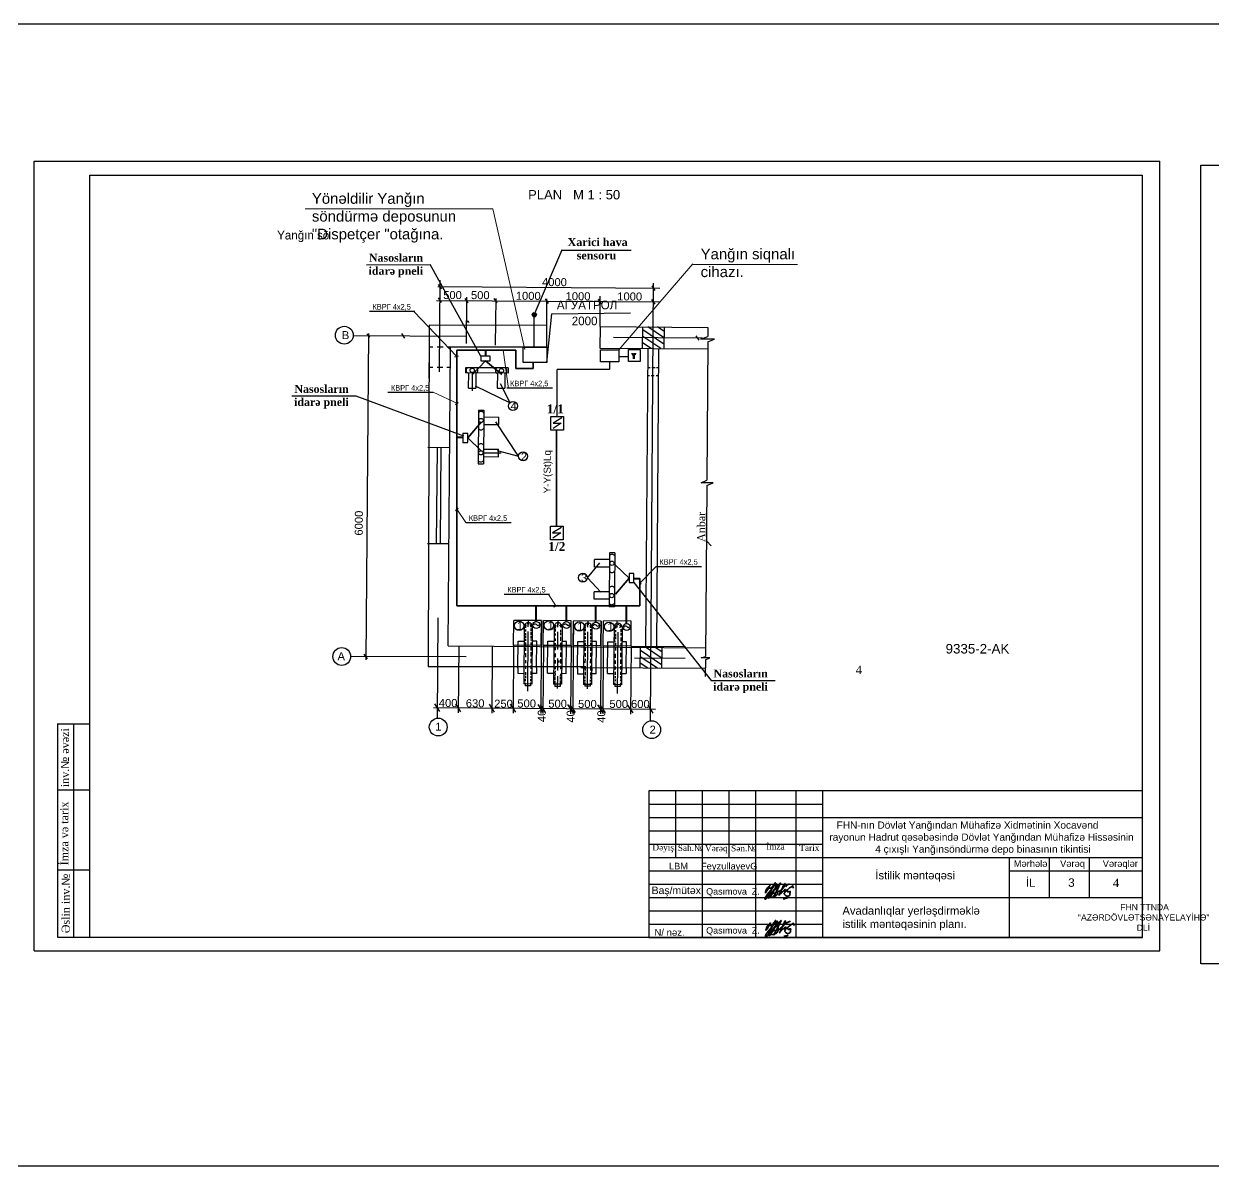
# Model space of a CAD drawing. Header units: metres. Extents: x -25557 to 456644, y -223636 to -32152.
# Drawn here: x 256261 to 300836, y -223636 to -180829 of the extents above; entities that cross this region are included whole.
import ezdxf

# ---------------------------------------------------------------- set-up
doc = ezdxf.new("R2010")
doc.units = ezdxf.units.M
doc.header["$LTSCALE"] = 0.5
doc.linetypes.add('ACAD_ISO02W100', pattern=[15, 12, -3])
doc.linetypes.add('DUZ', pattern=[0])
for name, color, linetype, lineweight in [('33', 7, 'Continuous', 35), ('LLLLLLLL', 7, 'Continuous', 30), ('ştamp', 5, 'Continuous', 18), ('окна', 140, 'Continuous', 9), ('перегородка', 130, 'Continuous', 20), ('размер2_Ном._пера__1', 7, 'Continuous', 15), ('Слой1', 7, 'Continuous', 13)]:
    doc.layers.add(name, color=color, linetype=linetype, lineweight=lineweight)
for name, color, linetype in [('divarlar', 7, 'Continuous'), ('ramka', 7, 'Continuous'), ('Trees', 92, 'Continuous'), ('vereq01', 7, 'Continuous'), ('yer  alti  tel  kabeli', 7, 'Continuous'), ('yol', 7, 'Continuous')]:
    doc.layers.add(name, color=color, linetype=linetype)
doc.styles.add('Arial', font='arial.ttf', dxfattribs={"height": 200})
doc.styles.add('ARİAL', font='arial.ttf')
doc.styles.add('eeee', font='az97l01.TTF')
doc.styles.get("Standard").update_dxf_attribs({"font": 'arial.ttf', "height": 1})
doc.styles.add('Standart', font='times.ttf')
doc.styles.add('Times New  Roman', font='times.ttf')
doc.styles.add('стиль1', font='A3TI(LA).TTF', dxfattribs={"height": 300})

# ---------------------------------------------------------------- blocks, each defined once
blk = doc.blocks.new('_Oblique')
at = {"color": 0, "linetype": 'ByBlock', "lineweight": -2}
blk.add_line((-0.5, -0.5), (0.5, 0.5), dxfattribs=at)
blk = doc.blocks.new('imza')
at = {"layer": 'Trees', "color": 7, "lineweight": 35}
for points in [[(119720, 323671), (66422, 219944), (42890, 182637), (19967, 146297), (15300, 146297), (15300, 151548), (15300, 160199), (18817, 172635), (28167, 199489), (43494, 233005), (60112, 260506), (74006, 275754), (81247, 279703), (86499, 279703), (90251, 274776), (101934, 255493), (109353, 251051), (121336, 249109), (137421, 252022), (148648, 258819), (157824, 266372), (205102, 327179), (234949, 372477), (188278, 301645), (182164, 285472), (71039, 58567), (49297, 29796), (22297, 5315), (11999, 1421), (4890, 2720), (2153, 6441), (2153, 12680), (2153, 20998), (5657, 28003), (37175, 81506), (58069, 109161), (93158, 155604), (168836, 244492), (249359, 331849), (257092, 340239), (267608, 348560), (272179, 348560), (274632, 345775), (272513, 338421), (268929, 325976), (203932, 193993), (142303, 85970), (130681, 66803), (114116, 45299), (98340, 31119), (92665, 28851), (87444, 28851), (85288, 32367), (85288, 37925), (85288, 44958), (87785, 51878), (98000, 70822), (130411, 121776), (153236, 150731), (232390, 243285), (351751, 368187), (356609, 368187), (280335, 206621), (181882, 35886)], [(167136, 278349), (194691, 296062), (213990, 303970), (238885, 310721), (256638, 315535), (272291, 315535), (283870, 315535), (288695, 311333), (297931, 303288), (300852, 289924), (297572, 276036), (281361, 255206), (258010, 238040), (218752, 224087), (197993, 207372), (191226, 198858), (222154, 216298), (234032, 222996), (254203, 236686), (270940, 233782), (279104, 227565), (287462, 209110), (290183, 197066), (291281, 179704), (287836, 144642), (284270, 127093), (277886, 112915), (266529, 99357), (254031, 84436), (238452, 74448), (220952, 63228), (199475, 53640), (184462, 48973), (168676, 47383), (150237, 48242), (133752, 50038), (116228, 54219), (101027, 60416), (87626, 70611), (80826, 85804), (80826, 97798), (84626, 110592), (93027, 117788), (105628, 122386), (113861, 125390), (128629, 127783), (143203, 130145), (188423, 137473), (208420, 139584), (232323, 144536), (242885, 146724), (260979, 152750), (281350, 158414), (316662, 175080), (344127, 193380), (371539, 214476), (399090, 240115), (422514, 265598), (436403, 289010), (444708, 307514), (452855, 329232), (455833, 342579), (455833, 353795), (452179, 358621), (448393, 355754), (443175, 347926), (431148, 330820), (423464, 312790), (405582, 278084), (392800, 247509), (381371, 219323), (369936, 198963), (352731, 165608), (342564, 145896), (333386, 122755), (325788, 103596), (321219, 92074), (324285, 92074), (330880, 103244), (341696, 116427), (359107, 132905), (379155, 154789), (397358, 170872), (414305, 185281), (429715, 200550), (445524, 211968), (458145, 219271), (463857, 219271), (463857, 215022), (459473, 201745), (451237, 188202), (444707, 177465), (442469, 169480), (442469, 163240), (447517, 167090), (517041, 225315), (556686, 256394), (599532, 284291), (618334, 296532), (632144, 301800), (636726, 301800), (633761, 294931), (629347, 284702), (625366, 275480), (627697, 269475), (631605, 266781), (640634, 266781), (650741, 263010), (657067, 260650)], [(477209, 278739), (480314, 298392), (480314, 310116), (498253, 322873), (528957, 335286), (545658, 341551), (552098, 343967), (556652, 343967), (560453, 339788)], [(416076, 13564), (441715, 13213), (458574, 18127), (480976, 24657), (502998, 31077), (509500, 40944)], [(500295, 211291), (469701, 179690), (457620, 165559), (446670, 148138), (439881, 137337), (439881, 129823), (442153, 119815), (447100, 108759), (453312, 100716), (460795, 93379), (470068, 84285), (481124, 79974), (493395, 75189), (506395, 73483), (520532, 74529), (530621, 75973), (540432, 81089), (553371, 90326), (561192, 100700), (567337, 108853), (567337, 120783), (567337, 134994), (570340, 155600), (574321, 172086), (574321, 178197), (570767, 179902), (567354, 179902), (555552, 175781), (528326, 166273), (516876, 164269), (512184, 166685), (510620, 173223), (510620, 181607), (510620, 198280), (510620, 206239), (505354, 208939), (497818, 204818), (489111, 199738)]]:
    blk.add_lwpolyline(points, dxfattribs=at)

msp = doc.modelspace()

# ---------------------------------------------------------------- hatches: boundary and pattern name
at = {"lineweight": 30}
msp.add_hatch(color=0, dxfattribs=at).paths.add_polyline_path([(275314, -191730, 1), (275473, -191730, 1)])

# ---------------------------------------------------------------- linework, layer by layer
at = {"color": 7, "lineweight": 25}
for p, q in [((258732, -215071), (258732, -186496)), ((258732, -186496), (298171, -186496)), ((298171, -186496), (298171, -215071)), ((272848, -192810), (272859, -191070)), ((281696, -192603), (278364, -192582)), ((274486, -195026), (274130, -194319)), ((274804, -197032), (273953, -195746)), ((298182, -215070), (258732, -215070))]:
    msp.add_line(p, q, dxfattribs=at)
at = {"color": 7, "lineweight": 18}
for p, q in [((273838, -187767), (266808, -187767)), ((275037, -193034), (273838, -187767))]:
    msp.add_line(p, q, dxfattribs=at)
for p, q in [((275394, -191730), (276427, -189322)), ((269213, -191597), (270915, -191597)), ((269904, -194637), (271605, -194637)), ((274367, -194470), (276069, -194470)), ((272822, -199515), (274523, -199515)), ((279964, -201159), (281665, -201159)), ((274264, -202199), (275965, -202199))]:
    msp.add_line(p, q)
at = {"color": 0, "lineweight": 25}
for p, q in [((279017, -189325), (276394, -189325)), ((269104, -189855), (271499, -189852)), ((273389, -193280), (271492, -189845)), ((266310, -194769), (268705, -194767)), ((268705, -194767), (272734, -196263)), ((279121, -201768), (282019, -205434)), ((282019, -205434), (284415, -205431))]:
    msp.add_line(p, q, dxfattribs=at)
at = {"lineweight": 20}
for p, q in [((272491, -193295), (270886, -191618)), ((274429, -194499), (274230, -193056)), ((271605, -194637), (272520, -195053)), ((272495, -199021), (272822, -199515)), ((279964, -201159), (279356, -201778)), ((276200, -202640), (275937, -202220))]:
    msp.add_line(p, q, dxfattribs=at)
at = {"lineweight": 30}
for p, q in [((272417, -193313), (272552, -193274)), ((272445, -195090), (272543, -195009)), ((272443, -199060), (272541, -198979)), ((281859, -200211), (282017, -200391)), ((279320, -201755), (279399, -201818)), ((276128, -202677), (276282, -202615))]:
    msp.add_line(p, q, dxfattribs=at)
at = {"color": 0, "lineweight": 40}
for p, q in [((273577, -193284), (273577, -193055)), ((272721, -196335), (272492, -196335)), ((279117, -201609), (279347, -201609))]:
    msp.add_line(p, q, dxfattribs=at)
at = {"color": 7, "lineweight": 30}
msp.add_line((278577, -193290), (278914, -193290), dxfattribs=at)
at = {"lineweight": 53}
msp.add_line((279122, -193383), (279122, -193234), dxfattribs=at)
at = {"color": 0, "lineweight": 35}
for p, q in [((273566, -193459), (273083, -193968)), ((274174, -193971), (273566, -193459)), ((273408, -195738), (272896, -196346)), ((272896, -196346), (273405, -196829)), ((278943, -201598), (278434, -201116)), ((278431, -202207), (278943, -201598))]:
    msp.add_line(p, q, dxfattribs=at)
at = {"color": 1, "lineweight": 25}
for p, q in [((273303, -195304), (273501, -195305)), ((278408, -200653), (278211, -200652))]:
    msp.add_line(p, q, dxfattribs=at)
at = {"color": 0, "lineweight": 30, "ltscale": 30}
for p, q in [((276421, -195596), (276094, -195793)), ((276094, -195793), (276400, -195793)), ((276400, -195793), (276102, -195993)), ((276407, -199705), (276080, -199902)), ((276080, -199902), (276386, -199902)), ((276386, -199902), (276089, -200103))]:
    msp.add_line(p, q, dxfattribs=at)
at = {"color": 7, "lineweight": 35}
msp.add_line((276231, -196048), (276231, -199629), dxfattribs=at)
at = {"lineweight": 40}
for p, q in [((275463, -203229), (275463, -202636)), ((276595, -203229), (276595, -202636)), ((277703, -203254), (277703, -202640)), ((278851, -203305), (278851, -202640))]:
    msp.add_line(p, q, dxfattribs=at)
at = {"linetype": 'Continuous', "lineweight": 25}
for p, q in [((271781, -203084), (271754, -206849)), ((272561, -204142), (272543, -206647)), ((273810, -204151), (273805, -206659)), ((274612, -204115), (274599, -206664)), ((275653, -204121), (275640, -206674)), ((275732, -204120), (275713, -206671)), ((276771, -204129), (276752, -206680)), ((276851, -204131), (276837, -206681)), ((277892, -204138), (277873, -206689)), ((277979, -204138), (277966, -206689)), ((279019, -204146), (279001, -206701))]:
    msp.add_line(p, q, dxfattribs=at)
at = {"color": 7, "lineweight": 25, "ltscale": 1500}
for p, q in [((274613, -204114), (274620, -203184)), ((275660, -203192), (274620, -203184)), ((275660, -203192), (275653, -204121)), ((275653, -204121), (275660, -203192)), ((275731, -204122), (275738, -203192)), ((276778, -203200), (275738, -203192)), ((276771, -204130), (276778, -203200)), ((276852, -204130), (276859, -203200)), ((277899, -203208), (276859, -203200)), ((277899, -203208), (277892, -204138)), ((277892, -204138), (277899, -203208)), ((277979, -204138), (277986, -203206)), ((279026, -203213), (277986, -203206)), ((279019, -204146), (279026, -203213)), ((276858, -203315), (276852, -204129)), ((275653, -204121), (274613, -204114)), ((274776, -204969), (274783, -203958)), ((274783, -203958), (275015, -203960)), ((275483, -203963), (275315, -203962)), ((275475, -204957), (275483, -203963)), ((276771, -204130), (275731, -204122)), ((275887, -205163), (275896, -203967)), ((275896, -203966), (276128, -203968)), ((276595, -203971), (276428, -203970)), ((276587, -205168), (276595, -203972)), ((277892, -204138), (276852, -204130)), ((277014, -204985), (277022, -203974)), ((277022, -203974), (277250, -203976)), ((277721, -203980), (277550, -203978)), ((277713, -205190), (277721, -203980)), ((279019, -204146), (277979, -204138)), ((278140, -205175), (278149, -203983)), ((278149, -203983), (278379, -203984)), ((278848, -203988), (278679, -203987)), ((278841, -204982), (278848, -203988)), ((274775, -204967), (274774, -205167)), ((275475, -204956), (275474, -205172)), ((277014, -204985), (277013, -205185)), ((277544, -204991), (277542, -205191)), ((278841, -204982), (278840, -205180)), ((274774, -205167), (275006, -205169)), ((275474, -205172), (275306, -205171)), ((275887, -205163), (276119, -205165)), ((276419, -205167), (276587, -205168)), ((277013, -205185), (277241, -205187)), ((277713, -205190), (277542, -205189)), ((278140, -205177), (278370, -205178)), ((278670, -205178), (278840, -205180))]:
    msp.add_line(p, q, dxfattribs=at)
at = {"color": 7, "linetype": 'Continuous', "lineweight": 25}
for p, q in [((275169, -203425), (275171, -203188)), ((276281, -203435), (276283, -203199)), ((277404, -203441), (277406, -203204)), ((278501, -203449), (278503, -203212)), ((275151, -205834), (275168, -203598)), ((276275, -204276), (276280, -203609)), ((277386, -205752), (277403, -203615)), ((278515, -205923), (278531, -203628)), ((276270, -205067), (276273, -204607)), ((276268, -205730), (276272, -205271))]:
    msp.add_line(p, q, dxfattribs=at)
at = {"color": 7, "linetype": 'Continuous', "lineweight": 25, "ltscale": 50}
for p, q in [((275019, -203415), (275003, -205567)), ((275067, -203660), (275067, -203734)), ((275068, -203526), (275068, -203600)), ((275069, -203416), (275069, -203468)), ((275268, -203627), (275267, -203733)), ((275269, -203492), (275268, -203588)), ((275269, -203417), (275269, -203443)), ((275319, -203417), (275303, -205569)), ((276132, -203426), (276116, -205577)), ((276180, -203671), (276179, -203745)), ((276181, -203501), (276180, -203597)), ((276182, -203426), (276181, -203478)), ((276381, -203538), (276380, -203612)), ((276380, -203637), (276380, -203733)), ((276382, -203427), (276382, -203453)), ((276432, -203428), (276416, -205579)), ((277254, -203431), (277239, -205585)), ((277303, -203647), (277303, -203721)), ((277304, -203432), (277304, -203484)), ((277304, -203518), (277304, -203592)), ((277503, -203643), (277502, -203739)), ((277504, -203509), (277503, -203605)), ((277505, -203433), (277504, -203459)), ((277554, -203434), (277538, -205587)), ((278383, -203440), (278367, -205592)), ((278431, -203685), (278431, -203759)), ((278432, -203551), (278432, -203625)), ((278433, -203440), (278433, -203492)), ((278602, -203441), (278602, -203467)), ((278632, -203651), (278631, -203747)), ((278633, -203517), (278632, -203613)), ((278683, -203442), (278667, -205595)), ((275065, -203892), (275065, -203952)), ((275066, -203768), (275066, -203856)), ((275067, -204015), (275066, -204139)), ((275266, -203895), (275265, -203941)), ((275267, -203776), (275266, -203858)), ((275268, -204009), (275267, -204113)), ((276179, -204039), (276178, -204131)), ((276180, -203864), (276179, -203955)), ((276378, -204025), (276377, -204149)), ((276379, -203806), (276378, -203951)), ((277300, -203941), (277300, -203969)), ((277302, -203784), (277301, -203876)), ((277302, -204022), (277301, -204125)), ((277503, -203783), (277502, -203882)), ((277502, -204031), (277502, -204136)), ((277504, -203937), (277504, -203971)), ((278377, -203823), (278377, -203947)), ((278429, -203949), (278429, -203977)), ((278431, -203792), (278430, -203884)), ((278431, -204030), (278430, -204134)), ((278631, -203820), (278630, -203965)), ((278631, -204039), (278635, -204140)), ((275062, -204415), (275061, -204557)), ((275064, -204195), (275063, -204330)), ((275262, -204380), (275261, -204534)), ((275264, -204190), (275263, -204314)), ((276174, -204426), (276173, -204568)), ((276180, -204172), (276179, -204296)), ((276375, -204390), (276374, -204545)), ((276385, -204174), (276384, -204297)), ((277296, -204408), (277295, -204550)), ((277299, -204203), (277298, -204326)), ((277497, -204396), (277496, -204550)), ((277499, -204210), (277498, -204320)), ((278425, -204440), (278424, -204582)), ((278431, -204186), (278430, -204310)), ((278626, -204404), (278625, -204559)), ((278629, -204187), (278628, -204310)), ((275058, -204882), (275057, -205000)), ((275060, -204669), (275059, -204786)), ((275259, -204871), (275258, -205001)), ((275260, -204624), (275259, -204788)), ((276171, -204893), (276170, -205010)), ((276172, -204679), (276172, -204797)), ((276316, -204691), (276315, -204765)), ((276371, -204882), (276370, -205011)), ((276373, -204634), (276372, -204798)), ((277294, -204626), (277293, -204768)), ((277294, -204898), (277293, -205016)), ((277295, -204946), (277294, -205064)), ((277493, -204627), (277492, -204782)), ((277494, -204887), (277493, -205017)), ((277495, -204901), (277494, -205065)), ((278422, -204907), (278421, -205024)), ((278423, -204693), (278422, -204811)), ((278622, -204896), (278621, -205026)), ((278624, -204648), (278623, -204812)), ((275055, -205388), (275055, -205455)), ((275058, -205270), (275057, -205345)), ((275059, -205121), (275058, -205232)), ((275255, -205390), (275255, -205456)), ((275258, -205269), (275257, -205349)), ((275259, -205098), (275258, -205218)), ((276164, -205444), (276163, -205546)), ((276166, -205310), (276166, -205412)), ((276169, -205075), (276168, -205156)), ((276169, -205176), (276168, -205288)), ((276367, -205439), (276366, -205540)), ((276368, -205298), (276367, -205400)), ((276369, -205182), (276368, -205274)), ((277290, -205406), (277290, -205472)), ((277293, -205288), (277293, -205363)), ((277295, -205116), (277294, -205237)), ((277491, -205408), (277490, -205474)), ((277493, -205287), (277493, -205367)), ((277496, -205142), (277495, -205254)), ((278419, -205397), (278418, -205464)), ((278421, -205280), (278421, -205354)), ((278423, -205109), (278423, -205221)), ((278620, -205399), (278619, -205466)), ((278619, -205399), (278619, -205466)), ((278622, -205279), (278621, -205359)), ((278623, -205107), (278622, -205228)), ((275303, -205569), (275003, -205567)), ((275052, -205535), (275051, -205632)), ((275253, -205634), (275051, -205632)), ((275052, -205520), (275052, -205563)), ((275253, -205517), (275252, -205573)), ((275253, -205561), (275253, -205634)), ((276416, -205579), (276116, -205577)), ((276165, -205557), (276164, -205657)), ((276366, -205659), (276164, -205657)), ((276366, -205559), (276366, -205659)), ((277538, -205587), (277239, -205585)), ((277287, -205585), (277287, -205650)), ((277488, -205651), (277287, -205650)), ((277289, -205517), (277288, -205584)), ((277489, -205528), (277488, -205651)), ((278667, -205595), (278367, -205592)), ((278416, -205525), (278415, -205591)), ((278415, -205593), (278415, -205658)), ((278617, -205659), (278415, -205658)), ((278618, -205527), (278617, -205593)), ((278617, -205594), (278617, -205659))]:
    msp.add_line(p, q, dxfattribs=at)
at = {"lineweight": 25}
for p, q in [((257532, -209546), (257532, -207046)), ((258732, -207069), (257532, -207069)), ((258132, -215071), (258132, -207046)), ((258732, -209546), (257532, -209546)), ((257532, -212546), (257532, -209546)), ((279688, -211069), (286188, -211069)), ((279688, -211569), (286188, -211569)), ((257532, -215071), (257532, -212546)), ((258732, -212546), (257532, -212546)), ((279688, -212569), (286188, -212569)), ((279688, -213069), (286188, -213069)), ((258732, -215071), (257532, -215071)), ((256656, -215571), (298833, -215571))]:
    msp.add_line(p, q, dxfattribs=at)
at = {"color": 0, "lineweight": 30}
for points in [[(274971, -192942), (275859, -192942), (275859, -193520), (274971, -193520)], [(273389, -193280), (273389, -193459), (273735, -193459), (273735, -193280)], [(272717, -196523), (272896, -196523), (272896, -196177), (272717, -196177)], [(279122, -201422), (278943, -201422), (278943, -201768), (279122, -201768)]]:
    msp.add_lwpolyline(points, close=True, dxfattribs=at)
at = {"lineweight": 30}
msp.add_lwpolyline([(278558, -193490), (277870, -193490), (277870, -193042), (278558, -193042)], close=True, dxfattribs=at)
at = {"color": 0, "lineweight": 30, "ltscale": 30}
for points in [[(278919, -193028), (279357, -193028), (279357, -193488), (278919, -193488)], [(276007, -195548), (276493, -195548), (276493, -196058), (276007, -196058)], [(275994, -199658), (276479, -199658), (276479, -200167), (275994, -200167)]]:
    msp.add_lwpolyline(points, close=True, dxfattribs=at)
at = {"color": 0, "lineweight": 30}
msp.add_circle((275394, -191730), 79.9, dxfattribs=at)
at = {"linetype": 'Continuous', "lineweight": 25}
for centre in [(274821, -203386), (275942, -203373), (277082, -203410), (278197, -203424)]:
    msp.add_circle(centre, 176, dxfattribs=at)
at = {"color": 5, "lineweight": 25}
msp.add_arc((272901, -192028), 45, 359.6336, 180.0225, dxfattribs=at)
at = {"lineweight": 53}
msp.add_arc((279122, -193187), 49.1, 165.7781, 22.5888, dxfattribs=at)
at = {"color": 7, "linetype": 'Continuous', "lineweight": 25, "ltscale": 50}
for centre, radius, start, end in [((275169, -203415), 150, 358.8105, 182.235), ((275169, -203416), 100, 141.5536, 177.8389), ((275169, -203416), 100, 69.3022, 112.2745), ((275169, -203416), 100, 359.229, 47.3447), ((276282, -203426), 150, 358.8105, 182.235), ((276282, -203427), 100, 141.5536, 177.8389), ((276282, -203427), 100, 69.3022, 112.2745), ((276282, -203427), 100, 359.229, 47.3447), ((277404, -203432), 150, 358.8105, 182.235), ((277404, -203433), 100, 141.5536, 177.8389), ((277404, -203433), 100, 69.3022, 112.2745), ((277404, -203433), 100, 359.229, 47.3447), ((278533, -203440), 150, 358.8105, 182.235), ((278533, -203441), 100, 141.5536, 177.8389), ((278533, -203441), 100, 69.3022, 112.2745), ((278533, -203441), 100, 359.229, 47.3447)]:
    msp.add_arc(centre, radius, start, end, dxfattribs=at)
at = {"color": 0, "lineweight": 30}
for points in [[(275561, -203347), (275554, -203366), (275535, -203418), (275478, -203303), (275363, -203329), (275363, -203367), (275363, -203368)], [(276694, -203347), (276687, -203366), (276667, -203418), (276610, -203303), (276495, -203329), (276496, -203367), (276496, -203368)], [(277802, -203372), (277794, -203391), (277775, -203442), (277718, -203328), (277603, -203354), (277603, -203392), (277603, -203393)], [(278949, -203423), (278942, -203442), (278923, -203494), (278866, -203380), (278751, -203405), (278751, -203444), (278751, -203445)]]:
    msp.add_open_spline(points, degree=3, knots=[0, 0, 0, 0, 47.553974, 130.567234, 243.098727, 245.970227, 245.970227, 245.970227, 245.970227], dxfattribs=at)
at = {"layer": '33', "lineweight": 25}
for p, q in [((256656, -215571), (256656, -185971)), ((256656, -185971), (298833, -185971)), ((298833, -215571), (298833, -185971)), ((271782, -190678), (280095, -190736)), ((271923, -190763), (271806, -190593)), ((271841, -193867), (271866, -190440)), ((279746, -206948), (279866, -190547)), ((279923, -190822), (279806, -190653)), ((271919, -191273), (271802, -191103)), ((272917, -191287), (272800, -191118)), ((272918, -191287), (272801, -191118)), ((272849, -192810), (272864, -191115)), ((274005, -191292), (273888, -191122)), ((273948, -191122), (273932, -192866)), ((275925, -191306), (275808, -191137)), ((277917, -191321), (277800, -191152)), ((279920, -191331), (279803, -191162)), ((268606, -192504), (272852, -192535)), ((269174, -192432), (269085, -204668)), ((269117, -192449), (269231, -192565)), ((270541, -192603), (270424, -192433)), ((271454, -192125), (271418, -204922)), ((275858, -192128), (271454, -192125)), ((275859, -192942), (275859, -192158)), ((277859, -192170), (277853, -192981)), ((277859, -192170), (281898, -192203)), ((279452, -192994), (279458, -192185)), ((280135, -192999), (279456, -192540)), ((280253, -192837), (279457, -192300)), ((280233, -192582), (279646, -192186)), ((280257, -192357), (280008, -192189)), ((280258, -192191), (280252, -193000)), ((281572, -192687), (281455, -192518)), ((281630, -192646), (281895, -192541)), ((281898, -192203), (281895, -192541)), ((271593, -192942), (271452, -192942)), ((271978, -192942), (271752, -192942)), ((275859, -192942), (272126, -192942)), ((272159, -204139), (272248, -192942)), ((272248, -192922), (272248, -192922)), ((272248, -192941), (272248, -192941)), ((277853, -192981), (281892, -193012)), ((279774, -192996), (279454, -192780)), ((279648, -192995), (279566, -204193)), ((280050, -192998), (279968, -204196)), ((282141, -192649), (281630, -192646)), ((281894, -192748), (281856, -197930)), ((281894, -192748), (282141, -192649)), ((271444, -193525), (271439, -194125)), ((271587, -193708), (271442, -193708)), ((271966, -193708), (271759, -193708)), ((272242, -193708), (272120, -193708)), ((279732, -193717), (279642, -193716)), ((279921, -193718), (279792, -193718)), ((280044, -193719), (279974, -193719)), ((272925, -193913), (272920, -194477)), ((273067, -193916), (273062, -194579)), ((273207, -193915), (273203, -194479)), ((274009, -193919), (274005, -194483)), ((274291, -193921), (274287, -194485)), ((279712, -194020), (279639, -194019)), ((279890, -194021), (279777, -194020)), ((280041, -194022), (279964, -194021)), ((272923, -194477), (273203, -194479)), ((273171, -194396), (274486, -195026)), ((274005, -194483), (274287, -194485)), ((273499, -195561), (274063, -195564)), ((274061, -195847), (274063, -195564)), ((273497, -195842), (274061, -195847)), ((271406, -196699), (272203, -196705)), ((271749, -196701), (271715, -200314)), ((271895, -196699), (271865, -200315)), ((273490, -196765), (274054, -196770)), ((273491, -196905), (274154, -196910)), ((274005, -196821), (274804, -197032)), ((274053, -197049), (274055, -196767)), ((273488, -197048), (274052, -197052)), ((281652, -198031), (281856, -197930)), ((282102, -198034), (281652, -198031)), ((281854, -198130), (281808, -204532)), ((281854, -198130), (282102, -198034)), ((272193, -200318), (271396, -200312)), ((277643, -201185), (277645, -200903)), ((278209, -200908), (277645, -200903)), ((278207, -201189), (277643, -201185)), ((277883, -202130), (277386, -201590)), ((277634, -202390), (277636, -202108)), ((278201, -202112), (277636, -202108)), ((278198, -202394), (277634, -202390)), ((272159, -204139), (277302, -204177)), ((268518, -204525), (272840, -204536)), ((269138, -204620), (269021, -204451)), ((277137, -204176), (281810, -204210)), ((279362, -204974), (279368, -204192)), ((280005, -204979), (279365, -204547)), ((280163, -204844), (279367, -204307)), ((280142, -204589), (279556, -204193)), ((280167, -204364), (279918, -204196)), ((280168, -204198), (280162, -204980)), ((281646, -204588), (281808, -204532)), ((281977, -204590), (281646, -204588)), ((281807, -204661), (281977, -204590)), ((277285, -204923), (271418, -204922)), ((281804, -204992), (277132, -204958)), ((279644, -204976), (279364, -204787)), ((281807, -204661), (281802, -205284))]:
    msp.add_line(p, q, dxfattribs=at)
at = {"layer": '33', "color": 7, "lineweight": 25}
msp.add_line((279357, -193219), (279357, -193481), dxfattribs=at)
at = {"layer": '33', "color": 4, "lineweight": 25}
for p, q in [((272812, -193715), (272811, -193912)), ((274418, -193726), (272812, -193715)), ((274418, -193726), (274416, -193924)), ((274416, -193924), (272811, -193912))]:
    msp.add_line(p, q, dxfattribs=at)
at = {"layer": '33', "color": 1, "lineweight": 25}
for p, q in [((273303, -195304), (273289, -197320)), ((273501, -195305), (273486, -197321)), ((273289, -197320), (273486, -197321)), ((278211, -200652), (278196, -202670)), ((278408, -200653), (278399, -201971)), ((278399, -201971), (278394, -202671)), ((278394, -202671), (278196, -202670))]:
    msp.add_line(p, q, dxfattribs=at)
at = {"layer": '33', "lineweight": 25}
for centre, radius in [((268272, -192499), 334), ((273068, -193816), 80), ((274159, -193821), 80), ((273400, -195693), 80), ((273391, -196905), 80), ((278306, -201041), 80), ((278298, -202253), 80), ((268177, -204538), 334), ((271792, -207181), 334), ((279792, -207280), 334)]:
    msp.add_circle(centre, radius, dxfattribs=at)
at = {"layer": '33', "color": 0, "lineweight": 30}
for centre in [(275466, -203357), (276599, -203357), (277706, -203382), (278854, -203433)]:
    msp.add_circle(centre, 131, dxfattribs=at)
at = {"layer": '33', "color": 4, "lineweight": 25}
for centre, radius, start, end in [((272951, -193815), 112, 117.4173, 241.7465), ((273167, -193817), 113, 298.2506, 60.9132), ((274046, -193821), 112, 117.4173, 241.7465), ((274251, -193824), 113, 298.2506, 60.9132)]:
    msp.add_arc(centre, radius, start, end, dxfattribs=at)
at = {"layer": '33', "color": 1, "lineweight": 25}
for centre, radius, start, end in [((273401, -195471), 113, 28.2506, 150.9132), ((273398, -195930), 112, 207.4173, 331.7465), ((273392, -196676), 113, 28.2506, 150.9132), ((273389, -197135), 112, 207.4173, 331.7465), ((278308, -200819), 113, 28.2503, 150.9128), ((278305, -201278), 112, 207.4169, 331.7462), ((278300, -202024), 113, 28.2503, 150.9128), ((278296, -202483), 112, 207.4169, 331.7462)]:
    msp.add_arc(centre, radius, start, end, dxfattribs=at)
at = {"layer": 'divarlar', "lineweight": 30}
msp.add_line((275381, -191814), (275381, -192950), dxfattribs=at)
at = {"layer": 'ramka', "color": 7, "linetype": 'DUZ', "lineweight": 25, "ltscale": 0.4}
for p, q in [((271733, -191192), (280090, -191248)), ((275858, -192164), (275867, -191138)), ((277856, -192175), (277864, -191037)), ((276044, -191691), (278994, -191665)), ((275859, -193520), (276044, -191691)), ((277381, -201590), (277844, -201029)), ((279019, -204146), (281062, -204160)), ((279149, -204581), (281050, -204595)), ((271621, -206453), (279934, -206514))]:
    msp.add_line(p, q, dxfattribs=at)
at = {"layer": 'ramka', "color": 7, "linetype": 'DUZ', "lineweight": 35, "ltscale": 0.4}
for p, q in [((274699, -193056), (272491, -193055)), ((272491, -193055), (272491, -202643)), ((274699, -193056), (274699, -193748)), ((275347, -193748), (274707, -193748)), ((275347, -193520), (275347, -193748)), ((279354, -202640), (279347, -201609)), ((272491, -202640), (279331, -202640)), ((279331, -202640), (279354, -202640))]:
    msp.add_line(p, q, dxfattribs=at)
at = {"layer": 'ramka', "color": 7, "linetype": 'DUZ', "lineweight": 30, "ltscale": 0.4}
for p, q in [((276256, -193879), (276256, -193786)), ((276256, -193786), (276256, -193786)), ((278214, -193786), (276256, -193786)), ((276256, -195545), (276256, -193879)), ((278214, -193490), (278214, -193786))]:
    msp.add_line(p, q, dxfattribs=at)
at = {"layer": 'ramka', "color": 5, "linetype": 'DUZ', "lineweight": 30, "ltscale": 0.4}
msp.add_lwpolyline([(121620, -180829), (346714, -180829), (346714, -223636), (121620, -223636)], close=True, dxfattribs=at)
at = {"layer": 'ramka', "color": 7, "lineweight": 25, "ltscale": 0.4}
for centre in [(274592, -195151), (274973, -197033)]:
    msp.add_circle(centre, 168, dxfattribs=at)
at = {"layer": 'ramka', "color": 7, "linetype": 'DUZ', "lineweight": 25, "ltscale": 0.4}
msp.add_circle((277213, -201583), 168, dxfattribs=at)
at = {"layer": 'yer  alti  tel  kabeli', "color": 0, "linetype": 'ACAD_ISO02W100', "lineweight": 25, "ltscale": 0.6}
msp.add_lwpolyline([(343155, -216058), (300373, -216058), (300373, -186131), (343155, -186131)], close=True, dxfattribs=at)
at = {"layer": 'yol', "lineweight": 18, "ltscale": 0.1}
for p, q in [((278558, -193042), (281339, -189820)), ((285258, -189854), (281314, -189854))]:
    msp.add_line(p, q, dxfattribs=at)
at = {"layer": 'ştamp', "color": 7, "lineweight": 25}
for p, q in [((280688, -209569), (280688, -212069)), ((281688, -209569), (281688, -215069)), ((282688, -209569), (282688, -212069)), ((283688, -209569), (283688, -215069)), ((285188, -209569), (285188, -215069)), ((286188, -209569), (286188, -215069)), ((279688, -210069), (286188, -210069)), ((279688, -210569), (298187, -210569)), ((279688, -212069), (298187, -212069)), ((293187, -212069), (293187, -215069)), ((294687, -212069), (294687, -213569)), ((296187, -212069), (296187, -213569)), ((293187, -212569), (298187, -212569)), ((279688, -213569), (298187, -213569)), ((279688, -214069), (286188, -214069)), ((279688, -214569), (286188, -214569))]:
    msp.add_line(p, q, dxfattribs=at)
msp.add_lwpolyline([(298188, -215069), (298187, -209569), (279688, -209569), (279688, -215069), (298188, -215069)], dxfattribs=at)

# ---------------------------------------------------------------- block references
at = {"color": 7, "lineweight": 25, "ltscale": 1500, "xscale": 250.0000000002763, "yscale": 250.0000000002763, "zscale": 250.0000000002763, "rotation": 78.16197794860216}
for p in [(271758, -206456), (272544, -206459), (273809, -206471), (274602, -206471), (275632, -206480), (275717, -206485), (276751, -206489), (276839, -206490), (277872, -206497), (277963, -206500), (278999, -206505), (279753, -206513)]:
    msp.add_blockref('_Oblique', p, dxfattribs=at)
at = {"lineweight": 30, "xscale": 0.0016676256483876, "yscale": 0.0016676256483876, "zscale": 0.0016676256483876}
for p in [(284028, -213638), (284049, -215040)]:
    msp.add_blockref('imza', p, dxfattribs=at)

# ---------------------------------------------------------------- texts
at = {"color": 0, "lineweight": 18, "char_height": 400, "attachment_point": 1}
for s, insert, width, style in [('{\\fArial|b0|i0|c238|p34;Yönəldilir }Yan{\\fArial|b0|i0|c238|p34;ğın söndürmə deposunun "Dispetçer "otağına.}', (267058, -187173), 5525.56, 'ARİAL'), ('Yan{\\fArial|b0|i0|c238|p34;ğın siqnalı cihazı.}', (281627, -189254), 4235.11, 'Arial')]:
    msp.add_mtext(s, dxfattribs=dict(at, insert=insert, width=width, style=style))
at = {"lineweight": 25, "insert": (276886, -187236), "char_height": 500, "attachment_point": 5}
msp.add_mtext('{\\fArial|b0|i0|c238|p34;\\H0.7x;PLAN   M 1 : 50\\fTimes New Roman|b0|i0|c238|p18;\\H1.4286x;                           }', dxfattribs=at)
at = {"color": 0, "lineweight": 18}
for s, insert, char_height, width, attachment_point in [('{\\fTimes New Roman|b1|i0|c238|p18;Xarici hava \\P   sensoru}', (276640, -188858), 300, 2873.73, 1), ('{\\fTimes New Roman|b1|i0|c238|p18;1\\fTimes New Roman|b1|i0|c204|p18;/\\fTimes New Roman|b1|i0|c238|p18;1}', (276502, -195094), 334.472, 3203.95, 3), ('{\\fTimes New Roman|b1|i0|c238|p18;1\\fTimes New Roman|b1|i0|c204|p18;/\\fTimes New Roman|b1|i0|c238|p18;2}', (276558, -200246), 334.472, 3203.95, 3)]:
    msp.add_mtext(s, dxfattribs=dict(at, insert=insert, char_height=char_height, width=width, attachment_point=attachment_point))
at = {"color": 0, "lineweight": 25, "char_height": 295.54, "width": 2830.98, "attachment_point": 3}
for insert in [(271230, -189447), (268436, -194362), (284145, -205026)]:
    msp.add_mtext('{\\fTimes New Roman|b1|i0|c238|p18;Nasosların idarə pneli}', dxfattribs=dict(at, insert=insert))
at = {"lineweight": 25, "char_height": 300}
for s, insert, width, attachment_point, rotation in [('{\\fArial|b0|i0|c238|p34;4000}', (275681, -190660), 2775.82, 7, 359.5819), ('{\\fArial|b0|i0|c238|p34;500}', (271977, -191144), 2775.82, 7, 359.5819), ('{\\fArial|b0|i0|c238|p34;500}', (273018, -191149), 2775.82, 7, 359.5819), ('{\\fArial|b0|i0|c238|p34;1000}', (274699, -191174), 2775.82, 7, 359.5819), ('{\\fArial|b0|i0|c238|p34;1000}', (276565, -191188), 2775.82, 7, 359.5819), ('{\\fArial|b0|i0|c238|p34;1000}', (278501, -191196), 2775.82, 7, 359.5819), ('{\\fArial|b0|i0|c238|p34;B}', (268179, -192644), 2873.73, 7, 359.5819), ('{\\fArial|b0|i0|c238|p34;4}', (274503, -195297), 2873.73, 7, 359.5819), ('{\\fArial|b0|i0|c238|p34;2}', (274887, -197198), 2873.73, 7, 359.5819), ('{\\fArial|b0|i0|c238|p34;6000}', (268668, -199072), 2873.73, 3, 89.5819), ('{\\fTimes New Roman|b0|i0|c238|p18;Anbar}', (281658, -199115), 4100.8, 6, 89.5817), ('{\\fArial|b0|i0|c238|p34;3}', (277141, -201741), 2873.73, 7, 359.5819), ('\\pxt7;{\\fArial|b0|i0|c238|p34;1}', (274738, -203538), 2873.73, 7, 359.5819), ('\\pxt7;{\\fArial|b0|i0|c238|p34;1}', (275891, -203525), 2873.73, 7, 359.5819), ('\\pxt7;{\\fArial|b0|i0|c238|p34;1}', (276999, -203563), 2873.73, 7, 359.5819), ('\\pxt7;{\\fArial|b0|i0|c238|p34;1}', (278131, -203577), 2873.73, 7, 359.5819), ('{\\fArial|b0|i0|c238|p34;A}', (268017, -204675), 2873.73, 7, 359.5819), ('{\\fTimes New Roman|b0|i0|c238|p18;inv.}№ {\\fTimes New Roman|b0|i0|c238|p18;əvəzi}', (257654, -209435), 2407.34, 1, 90), ('{\\fArial|b0|i0|c238|p34;1}', (271682, -207314), 2873.73, 7, 359.5819), ('{\\fArial|b0|i0|c238|p34;2}', (279711, -207427), 2775.82, 7, 359.5819), ('{\\fTimes New Roman|b0|i0|c238|p18;İmza və tarix}', (257631, -212364), 4806.45, 1, 90), ('{\\fTimes New Roman|b0|i0|c238|p18;Əslin inv.}№', (257683, -214908), 3797.62, 1, 90)]:
    msp.add_mtext(s, dxfattribs=dict(at, insert=insert, width=width, attachment_point=attachment_point, rotation=rotation))
at = {"lineweight": -2, "attachment_point": 4}
for s, insert, char_height, width in [('{\\fTimes New Roman|b0|i0|c238|p18;4}', (287437, -205036), 317.52, 1474.36), ('{\\fArial|b0|i0|c238|p34;İstilik məntəqəsi }', (288176, -212781), 300, 6308.87), ('{\\fTimes New Roman|b0|i0|c238|p18;4}', (297074, -213021), 317.52, 1474.36)]:
    msp.add_mtext(s, dxfattribs=dict(at, insert=insert, char_height=char_height, width=width))
at = {"color": 7, "lineweight": 25, "char_height": 300, "width": 4624.9, "attachment_point": 1}
for s, insert, rotation in [('\\A1;{\\fArial|b0|i0|c238|p34;400}', (271815, -206126), 359.5817), ('\\A1;{\\fArial|b0|i0|c238|p34;630}', (272828, -206138), 359.5817), ('\\A1;{\\fArial|b0|i0|c238|p34;250}', (273891, -206153), 359.5817), ('\\A1;{\\fArial|b0|i0|c238|p34;500}', (274758, -206144), 359.5817), ('\\A1;{\\fArial|b0|i0|c238|p34;500}', (275918, -206153), 359.5817), ('\\A1;{\\fArial|b0|i0|c238|p34;500}', (277035, -206162), 359.5817), ('\\A1;{\\fArial|b0|i0|c238|p34;500}', (278209, -206162), 359.5817), ('\\A1;{\\fArial|b0|i0|c238|p34;600}', (279019, -206164), 359.5817), ('\\A1;{\\fArial|b0|i0|c238|p34;40}', (275523, -206998), 90.27), ('\\A1;{\\fArial|b0|i0|c238|p34;40}', (276606, -207018), 90.27), ('\\A1;{\\fArial|b0|i0|c238|p34;40}', (277754, -207023), 90.27)]:
    msp.add_mtext(s, dxfattribs=dict(at, insert=insert, rotation=rotation))
at = {"lineweight": 25, "char_height": 230, "attachment_point": 1}
for s, insert in [('{\\fTimes New Roman|b0|i0|c238|p18;Dəyiş.}', (279818, -211572, -400)), ('{\\fTimes New Roman|b0|i0|c238|p18;Sah}.№', (280771, -211592, -400)), ('{\\fTimes New Roman|b0|i0|c238|p18;Vərəq}', (281788, -211603, -400)), ('{\\fTimes New Roman|b0|i0|c238|p18;Sən}.№', (282766, -211607, -400)), ('{\\fTimes New Roman|b0|i0|c238|p18;İmza}', (284083, -211542, -400)), ('{\\fTimes New Roman|b0|i0|c238|p18;Tarix}', (285325, -211591, -400))]:
    msp.add_mtext_dynamic_manual_height_columns(s, width=1000.35, gutter_width=1500, heights=[0], dxfattribs=dict(at, insert=insert))
at = {"color": 7, "lineweight": 25, "insert": (282096, -212429), "char_height": 250, "width": 5282.04, "attachment_point": 5}
msp.add_mtext('{\\fArial|b0|i0|c238|p34;LBM  }   {\\fArial|b0|i0|c238|p34;FeyzullayevG}', dxfattribs=at)
at = {"lineweight": 25, "attachment_point": 4}
for s, insert, char_height, width in [('{\\fArial|b0|i0|c238|p34;3}', (295398, -213010), 317.52, 1474.36), ('{\\fArial|b0|i0|c238|p34;Avadanlıqlar yerləşdirməklə \\Pistilik məntəqəsinin planı. }', (286941, -214355), 300, 11556.08)]:
    msp.add_mtext(s, dxfattribs=dict(at, insert=insert, char_height=char_height, width=width))
at = {"lineweight": 0, "insert": (280362, -214876), "char_height": 228.954, "attachment_point": 5}
msp.add_mtext('{\\fArial|b0|i0|c238|p34;\\H1.12x;  N/ nəz. \\H0.89286x; \\fArial|b0|i0|c204|p34;  \\fArial|b0|i0|c238|p34; }', dxfattribs=at)
at = {"layer": 'LLLLLLLL', "color": 0, "linetype": 'Continuous', "lineweight": 25, "ltscale": 50, "insert": (279789, -213159), "char_height": 280, "width": 2330, "attachment_point": 1, "style": 'ARİAL'}
msp.add_mtext('{\\fArial|b0|i0|c238|p34;Baş}/{\\fArial|b0|i0|c238|p34;mütəx.}', dxfattribs=at)
at = {"layer": 'ramka', "color": 0, "lineweight": 25, "ltscale": 0.4, "insert": (241389, -204067), "char_height": 6223.86, "width": 219461.08, "attachment_point": 1}
msp.add_mtext('{\\fArial|b0|i0|c238|p34;                    \\H0.057471x;        9335-2-AK}', dxfattribs=at)
at = {"layer": 'vereq01', "char_height": 239.72, "width": 29905.21, "attachment_point": 1, "style": 'ARİAL'}
for insert in [(281834, -213219), (281834, -214682)]:
    msp.add_mtext('{\\fArial|b0|i0|c238|p34;Qasımova  Z.}', dxfattribs=dict(at, insert=insert))
at = {"layer": 'окна', "color": 0, "ltscale": 2, "char_height": 324.2, "width": 2667.69, "attachment_point": 1, "style": 'eeee'}
for s, insert in [('Yanğın sö', (265756, -188586)), ('АГУАТРОЛ', (276239, -191202)), ('2000', (276797, -191801))]:
    msp.add_mtext(s, dxfattribs=dict(at, insert=insert))
at = {"layer": 'окна', "color": 0, "lineweight": 25, "ltscale": 2, "char_height": 207.4, "width": 1690.53, "attachment_point": 1, "style": 'eeee'}
for insert in [(269330, -191329), (274484, -194201), (270021, -194368), (272939, -199247), (280081, -200890), (274381, -201931)]:
    msp.add_mtext('КВРГ 4х2,5', dxfattribs=dict(at, insert=insert))
at = {"layer": 'окна', "color": 0, "linetype": 'ByBlock', "lineweight": 25, "ltscale": 2, "insert": (275743, -198422), "char_height": 264.5, "width": 6690.23, "attachment_point": 1, "rotation": 90, "style": 'ARİAL'}
msp.add_mtext('Y-Y(St)Lq', dxfattribs=at)
at = {"layer": 'перегородка', "color": 7, "lineweight": 25, "attachment_point": 7}
for s, insert, char_height, width, style in [('\\pxt8.9999;{\\fArial|b0|i0|c0|p34;M\\fArial|b0|i0|c238|p34;ə\\fArial|b0|i0|c0|p34;rh\\fArial|b0|i0|c238|p34;ə\\fArial|b0|i0|c0|p34;l\\fArial|b0|i0|c238|p34;ə\\fTimes New Roman|b0|i0|c238|p18;    \\fArial|b0|i0|c238|p34; Vərəq\\fArial|b0|i0|c0|p34; }     {\\fArial|b0|i0|c0|p34; \\fArial|b0|i0|c238|p34;Vərəqlər}', (293361, -212497), 250, 8036.89, 'Times New  Roman'), ('\\pxt1,8.9999;{\\fArial|b0|i0|c238|p34;            \\H1.5x;  İL \\H0.66667x;              }', (292656, -213166), 200, 1920.18, 'Arial')]:
    msp.add_mtext(s, dxfattribs=dict(at, insert=insert, char_height=char_height, width=width, style=style))
at = {"layer": 'размер2_Ном._пера__1', "linetype": 'Continuous', "lineweight": 18, "insert": (291629, -211346), "char_height": 269.98, "attachment_point": 5, "style": 'Standart'}
msp.add_mtext('{\\fArial|b0|i0|c238|p34;\\C7;FHN-nın Dövlət Yanğından Mühafizə Xidmətinin Xocavənd\\P          rayonun Hadrut qəsəbəsində Dövlət Yanğından Mühafizə Hissəsinin \\P           4 çıxışlı Yanğınsöndürmə depo binasının tikintisi}', dxfattribs=at)
at = {"layer": 'Слой1', "color": 7, "linetype": 'ByBlock', "lineweight": 25, "ltscale": 1.1, "insert": (295697, -213816), "char_height": 230, "attachment_point": 1, "style": 'стиль1'}
msp.add_mtext('\\pxqc;{\\fArial|b0|i0|c238|p34; FHN TTNDA\\P\\fTimes New Roman|b0|i0|c238|p18;"\\fArial|b0|i0|c238|p34;AZ\\fArial|b0|i0|c0|p34;Ə\\fArial|b0|i0|c238|p34;RDÖVL\\fArial|b0|i0|c0|p34;Ə\\fArial|b0|i0|c238|p34;TS\\fArial|b0|i0|c0|p34;Ə\\fArial|b0|i0|c238|p34;NAYELAYİH\\fArial|b0|i0|c0|p34;Ə\\fArial|b0|i0|c238|p34;" \\fArial|b0|i0|c204|p34;\\P\\fArial|b0|i0|c238|p34;DLİ}', dxfattribs=at)

doc.saveas('drawing.dxf')
